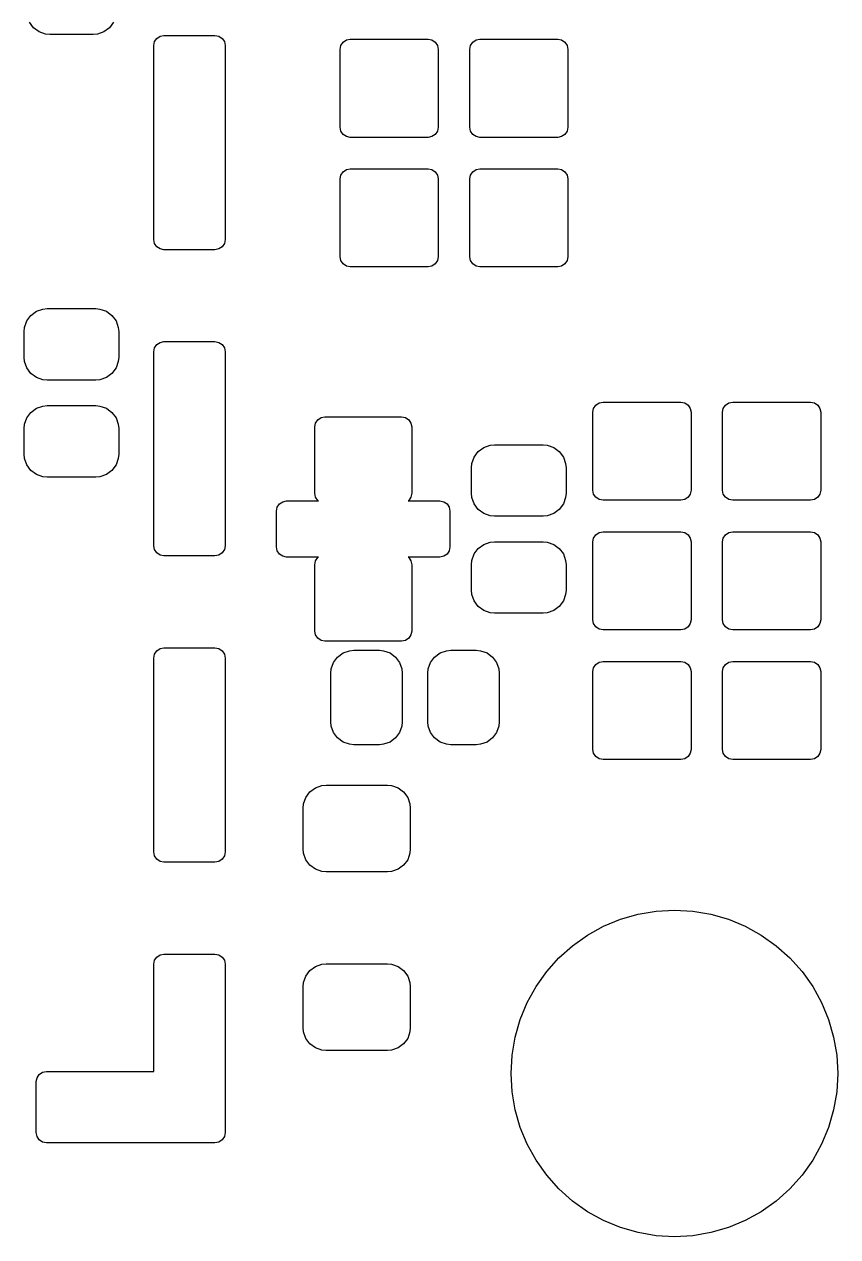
# Model space of a CAD drawing. Extents: x 0.27 to 2.53, y 0.25 to 1.75.
# Drawn here: x 1.899 to 2.526, y 0.274 to 1.209 of the extents above; entities that cross this region are included whole.
import ezdxf

# ---------------------------------------------------------------- set-up
doc = ezdxf.new("R2010")
doc.units = 0
doc.header["$MEASUREMENT"] = 0
doc.layers.add('BLACK', color=7, linetype='CONTINUOUS')

msp = doc.modelspace()

# ---------------------------------------------------------------- linework, layer by layer
at = {"layer": 'BLACK', "linetype": 'CONTINUOUS'}
for p, q in [((1.90574, 1.20661), (1.9026, 1.21086)), ((1.90999, 1.20347), (1.90574, 1.20661)), ((1.96426, 1.20661), (1.96001, 1.20347)), ((1.9674, 1.21086), (1.96426, 1.20661)), ((1.91497, 1.20173), (1.90999, 1.20347)), ((1.91827, 1.20142), (1.91497, 1.20173)), ((1.95173, 1.20142), (1.91827, 1.20142)), ((1.95503, 1.20173), (1.95173, 1.20142)), ((1.96001, 1.20347), (1.95503, 1.20173)), ((1.99902, 1.19593), (2.00073, 1.19848)), ((2.00073, 1.19848), (2.00329, 1.20019)), ((2.00329, 1.20019), (2.0063, 1.20079)), ((2.0063, 1.20079), (2.04567, 1.20079)), ((2.04567, 1.20079), (2.04868, 1.20019)), ((2.04868, 1.20019), (2.05124, 1.19848)), ((2.05124, 1.19848), (2.05294, 1.19593)), ((2.14443, 1.19557), (2.14699, 1.19727)), ((2.14699, 1.19727), (2.15, 1.19787)), ((2.15, 1.19787), (2.21, 1.19787)), ((2.21, 1.19787), (2.21301, 1.19727)), ((2.21301, 1.19727), (2.21557, 1.19557)), ((2.24443, 1.19557), (2.24699, 1.19727)), ((2.24699, 1.19727), (2.25, 1.19787)), ((2.25, 1.19787), (2.31, 1.19787)), ((2.31, 1.19787), (2.31301, 1.19727)), ((2.31301, 1.19727), (2.31557, 1.19557)), ((1.99843, 1.19291), (1.99902, 1.19593)), ((1.99843, 1.04331), (1.99843, 1.19291)), ((2.05294, 1.19593), (2.05354, 1.19291)), ((2.05354, 1.19291), (2.05354, 1.04331)), ((2.14213, 1.19), (2.14273, 1.19301)), ((2.14213, 1.13), (2.14213, 1.19)), ((2.14273, 1.19301), (2.14443, 1.19557)), ((2.21557, 1.19557), (2.21727, 1.19301)), ((2.21727, 1.19301), (2.21787, 1.19)), ((2.21787, 1.19), (2.21787, 1.13)), ((2.24213, 1.19), (2.24273, 1.19301)), ((2.24213, 1.13), (2.24213, 1.19)), ((2.24273, 1.19301), (2.24443, 1.19557)), ((2.31557, 1.19557), (2.31727, 1.19301)), ((2.31727, 1.19301), (2.31787, 1.19)), ((2.31787, 1.19), (2.31787, 1.13)), ((2.14273, 1.12699), (2.14213, 1.13)), ((2.14443, 1.12443), (2.14273, 1.12699)), ((2.14699, 1.12273), (2.14443, 1.12443)), ((2.15, 1.12213), (2.14699, 1.12273)), ((2.21301, 1.12273), (2.21, 1.12213)), ((2.21557, 1.12443), (2.21301, 1.12273)), ((2.21727, 1.12699), (2.21557, 1.12443)), ((2.21787, 1.13), (2.21727, 1.12699)), ((2.24273, 1.12699), (2.24213, 1.13)), ((2.24443, 1.12443), (2.24273, 1.12699)), ((2.24699, 1.12273), (2.24443, 1.12443)), ((2.25, 1.12213), (2.24699, 1.12273)), ((2.31301, 1.12273), (2.31, 1.12213)), ((2.31557, 1.12443), (2.31301, 1.12273)), ((2.31727, 1.12699), (2.31557, 1.12443)), ((2.31787, 1.13), (2.31727, 1.12699)), ((2.21, 1.12213), (2.15, 1.12213)), ((2.31, 1.12213), (2.25, 1.12213)), ((2.14273, 1.09301), (2.14443, 1.09557)), ((2.14443, 1.09557), (2.14699, 1.09727)), ((2.14699, 1.09727), (2.15, 1.09787)), ((2.15, 1.09787), (2.21, 1.09787)), ((2.21, 1.09787), (2.21301, 1.09727)), ((2.21301, 1.09727), (2.21557, 1.09557)), ((2.21557, 1.09557), (2.21727, 1.09301)), ((2.24273, 1.09301), (2.24443, 1.09557)), ((2.24443, 1.09557), (2.24699, 1.09727)), ((2.24699, 1.09727), (2.25, 1.09787)), ((2.25, 1.09787), (2.31, 1.09787)), ((2.31, 1.09787), (2.31301, 1.09727)), ((2.31301, 1.09727), (2.31557, 1.09557)), ((2.31557, 1.09557), (2.31727, 1.09301)), ((2.14213, 1.09), (2.14273, 1.09301)), ((2.14213, 1.03), (2.14213, 1.09)), ((2.21727, 1.09301), (2.21787, 1.09)), ((2.21787, 1.09), (2.21787, 1.03)), ((2.24213, 1.09), (2.24273, 1.09301)), ((2.24213, 1.03), (2.24213, 1.09)), ((2.31727, 1.09301), (2.31787, 1.09)), ((2.31787, 1.09), (2.31787, 1.03)), ((1.99902, 1.04029), (1.99843, 1.04331)), ((2.00073, 1.03774), (1.99902, 1.04029)), ((2.05294, 1.04029), (2.05124, 1.03774)), ((2.05354, 1.04331), (2.05294, 1.04029)), ((2.00329, 1.03603), (2.00073, 1.03774)), ((2.0063, 1.03543), (2.00329, 1.03603)), ((2.04567, 1.03543), (2.0063, 1.03543)), ((2.04868, 1.03603), (2.04567, 1.03543)), ((2.05124, 1.03774), (2.04868, 1.03603)), ((2.14273, 1.02699), (2.14213, 1.03)), ((2.21787, 1.03), (2.21727, 1.02699)), ((2.24273, 1.02699), (2.24213, 1.03)), ((2.31787, 1.03), (2.31727, 1.02699)), ((2.14443, 1.02443), (2.14273, 1.02699)), ((2.14699, 1.02273), (2.14443, 1.02443)), ((2.15, 1.02213), (2.14699, 1.02273)), ((2.21, 1.02213), (2.15, 1.02213)), ((2.21301, 1.02273), (2.21, 1.02213)), ((2.21557, 1.02443), (2.21301, 1.02273)), ((2.21727, 1.02699), (2.21557, 1.02443)), ((2.24443, 1.02443), (2.24273, 1.02699)), ((2.24699, 1.02273), (2.24443, 1.02443)), ((2.25, 1.02213), (2.24699, 1.02273)), ((2.31, 1.02213), (2.25, 1.02213)), ((2.31301, 1.02273), (2.31, 1.02213)), ((2.31557, 1.02443), (2.31301, 1.02273)), ((2.31727, 1.02699), (2.31557, 1.02443)), ((1.90064, 0.980522), (1.90377, 0.984772)), ((1.90377, 0.984772), (1.90802, 0.987908)), ((1.90802, 0.987908), (1.91301, 0.989652)), ((1.91301, 0.989652), (1.9163, 0.989961)), ((1.9163, 0.989961), (1.9537, 0.989961)), ((1.9537, 0.989961), (1.95699, 0.989652)), ((1.95699, 0.989652), (1.96198, 0.987908)), ((1.96198, 0.987908), (1.96623, 0.984772)), ((1.96623, 0.984772), (1.96936, 0.980522)), ((1.89858, 0.972244), (1.89889, 0.975538)), ((1.89889, 0.975538), (1.90064, 0.980522)), ((1.96936, 0.980522), (1.97111, 0.975538)), ((1.97111, 0.975538), (1.97142, 0.972244)), ((1.89858, 0.952559), (1.89858, 0.972244)), ((1.97142, 0.972244), (1.97142, 0.952559)), ((2.00073, 0.962261), (2.00329, 0.963968)), ((2.00329, 0.963968), (2.0063, 0.964567)), ((2.0063, 0.964567), (2.04567, 0.964567)), ((2.04567, 0.964567), (2.04868, 0.963968)), ((2.04868, 0.963968), (2.05124, 0.962261)), ((1.99843, 0.956693), (1.99902, 0.959706)), ((1.99843, 0.807087), (1.99843, 0.956693)), ((1.99902, 0.959706), (2.00073, 0.962261)), ((2.05124, 0.962261), (2.05294, 0.959706)), ((2.05294, 0.959706), (2.05354, 0.956693)), ((2.05354, 0.956693), (2.05354, 0.807087)), ((1.89889, 0.949265), (1.89858, 0.952559)), ((1.90064, 0.944281), (1.89889, 0.949265)), ((1.97111, 0.949265), (1.96936, 0.944281)), ((1.97142, 0.952559), (1.97111, 0.949265)), ((1.90377, 0.940032), (1.90064, 0.944281)), ((1.90802, 0.936896), (1.90377, 0.940032)), ((1.91301, 0.935151), (1.90802, 0.936896)), ((1.96198, 0.936896), (1.95699, 0.935151)), ((1.96623, 0.940032), (1.96198, 0.936896)), ((1.96936, 0.944281), (1.96623, 0.940032)), ((1.9163, 0.934843), (1.91301, 0.935151)), ((1.9537, 0.934843), (1.9163, 0.934843)), ((1.95699, 0.935151), (1.9537, 0.934843)), ((2.33943, 0.915568), (2.34199, 0.917275)), ((2.34199, 0.917275), (2.345, 0.917874)), ((2.345, 0.917874), (2.405, 0.917874)), ((2.405, 0.917874), (2.40801, 0.917275)), ((2.40801, 0.917275), (2.41057, 0.915568)), ((2.43943, 0.915568), (2.44199, 0.917275)), ((2.44199, 0.917275), (2.445, 0.917874)), ((2.445, 0.917874), (2.505, 0.917874)), ((2.505, 0.917874), (2.50801, 0.917275)), ((2.50801, 0.917275), (2.51057, 0.915568)), ((1.90064, 0.905719), (1.90377, 0.909968)), ((1.90377, 0.909968), (1.90802, 0.913104)), ((1.90802, 0.913104), (1.91301, 0.914849)), ((1.91301, 0.914849), (1.9163, 0.915157)), ((1.9163, 0.915157), (1.9537, 0.915157)), ((1.9537, 0.915157), (1.95699, 0.914849)), ((1.95699, 0.914849), (1.96198, 0.913104)), ((1.96198, 0.913104), (1.96623, 0.909968)), ((1.96623, 0.909968), (1.96936, 0.905719)), ((2.33713, 0.91), (2.33773, 0.913013)), ((2.33713, 0.85), (2.33713, 0.91)), ((2.33773, 0.913013), (2.33943, 0.915568)), ((2.41057, 0.915568), (2.41227, 0.913013)), ((2.41227, 0.913013), (2.41287, 0.91)), ((2.41287, 0.91), (2.41287, 0.85)), ((2.43713, 0.91), (2.43773, 0.913013)), ((2.43713, 0.85), (2.43713, 0.91)), ((2.43773, 0.913013), (2.43943, 0.915568)), ((2.51057, 0.915568), (2.51227, 0.913013)), ((2.51227, 0.913013), (2.51287, 0.91)), ((2.51287, 0.91), (2.51287, 0.85)), ((1.89858, 0.897441), (1.89889, 0.900735)), ((1.89889, 0.900735), (1.90064, 0.905719)), ((1.96936, 0.905719), (1.97111, 0.900735)), ((1.97111, 0.900735), (1.97142, 0.897441)), ((2.1226, 0.89874), (2.1232, 0.901753)), ((2.1226, 0.847559), (2.1226, 0.89874)), ((2.1232, 0.901753), (2.1249, 0.904308)), ((2.1249, 0.904308), (2.12746, 0.906015)), ((2.12746, 0.906015), (2.13047, 0.906614)), ((2.13047, 0.906614), (2.18953, 0.906614)), ((2.18953, 0.906614), (2.19254, 0.906015)), ((2.19254, 0.906015), (2.1951, 0.904308)), ((2.1951, 0.904308), (2.1968, 0.901753)), ((2.1968, 0.901753), (2.1974, 0.89874)), ((2.1974, 0.89874), (2.1974, 0.847559)), ((1.89858, 0.877756), (1.89858, 0.897441)), ((1.97142, 0.897441), (1.97142, 0.877756)), ((2.24564, 0.875522), (2.24877, 0.879772)), ((2.24877, 0.879772), (2.25302, 0.882908)), ((2.25302, 0.882908), (2.25801, 0.884652)), ((2.25801, 0.884652), (2.2613, 0.884961)), ((2.2613, 0.884961), (2.2987, 0.884961)), ((2.2987, 0.884961), (2.30199, 0.884652)), ((2.30199, 0.884652), (2.30698, 0.882908)), ((2.30698, 0.882908), (2.31123, 0.879772)), ((2.31123, 0.879772), (2.31436, 0.875522)), ((1.89889, 0.874462), (1.89858, 0.877756)), ((1.90064, 0.869478), (1.89889, 0.874462)), ((1.97111, 0.874462), (1.96936, 0.869478)), ((1.97142, 0.877756), (1.97111, 0.874462)), ((2.24358, 0.867244), (2.24389, 0.870538)), ((2.24389, 0.870538), (2.24564, 0.875522)), ((2.31436, 0.875522), (2.31611, 0.870538)), ((2.31611, 0.870538), (2.31642, 0.867244)), ((1.90377, 0.865228), (1.90064, 0.869478)), ((1.90802, 0.862092), (1.90377, 0.865228)), ((1.91301, 0.860348), (1.90802, 0.862092)), ((1.96198, 0.862092), (1.95699, 0.860348)), ((1.96623, 0.865228), (1.96198, 0.862092)), ((1.96936, 0.869478), (1.96623, 0.865228)), ((2.24358, 0.847559), (2.24358, 0.867244)), ((2.31642, 0.867244), (2.31642, 0.847559)), ((1.9163, 0.860039), (1.91301, 0.860348)), ((1.9537, 0.860039), (1.9163, 0.860039)), ((1.95699, 0.860348), (1.9537, 0.860039)), ((2.1232, 0.844546), (2.1226, 0.847559)), ((2.1249, 0.841991), (2.1232, 0.844546)), ((2.12541, 0.841654), (2.1249, 0.841991)), ((2.1951, 0.841991), (2.19459, 0.841654)), ((2.1968, 0.844546), (2.1951, 0.841991)), ((2.1974, 0.847559), (2.1968, 0.844546)), ((2.24389, 0.844265), (2.24358, 0.847559)), ((2.24564, 0.839281), (2.24389, 0.844265)), ((2.31611, 0.844265), (2.31436, 0.839281)), ((2.31642, 0.847559), (2.31611, 0.844265)), ((2.33773, 0.846987), (2.33713, 0.85)), ((2.33943, 0.844432), (2.33773, 0.846987)), ((2.34199, 0.842725), (2.33943, 0.844432)), ((2.345, 0.842126), (2.34199, 0.842725)), ((2.405, 0.842126), (2.345, 0.842126)), ((2.40801, 0.842725), (2.405, 0.842126)), ((2.41057, 0.844432), (2.40801, 0.842725)), ((2.41227, 0.846987), (2.41057, 0.844432)), ((2.41287, 0.85), (2.41227, 0.846987)), ((2.43773, 0.846987), (2.43713, 0.85)), ((2.43943, 0.844432), (2.43773, 0.846987)), ((2.44199, 0.842725), (2.43943, 0.844432)), ((2.445, 0.842126), (2.44199, 0.842725)), ((2.505, 0.842126), (2.445, 0.842126)), ((2.50801, 0.842725), (2.505, 0.842126)), ((2.51057, 0.844432), (2.50801, 0.842725)), ((2.51227, 0.846987), (2.51057, 0.844432)), ((2.51287, 0.85), (2.51227, 0.846987)), ((2.09307, 0.83378), (2.09367, 0.836793)), ((2.09307, 0.80622), (2.09307, 0.83378)), ((2.09367, 0.836793), (2.09538, 0.839347)), ((2.09538, 0.839347), (2.09793, 0.841054)), ((2.09793, 0.841054), (2.10094, 0.841654)), ((2.10094, 0.841654), (2.12541, 0.841654)), ((2.19459, 0.841654), (2.21906, 0.841654)), ((2.21906, 0.841654), (2.22207, 0.841054)), ((2.22207, 0.841054), (2.22462, 0.839347)), ((2.22462, 0.839347), (2.22633, 0.836793)), ((2.22633, 0.836793), (2.22693, 0.83378)), ((2.22693, 0.83378), (2.22693, 0.80622)), ((2.24877, 0.835032), (2.24564, 0.839281)), ((2.25302, 0.831896), (2.24877, 0.835032)), ((2.31123, 0.835032), (2.30698, 0.831896)), ((2.31436, 0.839281), (2.31123, 0.835032)), ((2.25801, 0.830151), (2.25302, 0.831896)), ((2.2613, 0.829843), (2.25801, 0.830151)), ((2.2987, 0.829843), (2.2613, 0.829843)), ((2.30199, 0.830151), (2.2987, 0.829843)), ((2.30698, 0.831896), (2.30199, 0.830151)), ((2.33773, 0.813013), (2.33943, 0.815568)), ((2.33943, 0.815568), (2.34199, 0.817275)), ((2.34199, 0.817275), (2.345, 0.817874)), ((2.345, 0.817874), (2.405, 0.817874)), ((2.405, 0.817874), (2.40801, 0.817275)), ((2.40801, 0.817275), (2.41057, 0.815568)), ((2.41057, 0.815568), (2.41227, 0.813013)), ((2.43773, 0.813013), (2.43943, 0.815568)), ((2.43943, 0.815568), (2.44199, 0.817275)), ((2.44199, 0.817275), (2.445, 0.817874)), ((2.445, 0.817874), (2.505, 0.817874)), ((2.505, 0.817874), (2.50801, 0.817275)), ((2.50801, 0.817275), (2.51057, 0.815568)), ((2.51057, 0.815568), (2.51227, 0.813013)), ((1.99902, 0.804073), (1.99843, 0.807087)), ((2.05354, 0.807087), (2.05294, 0.804073)), ((2.09367, 0.803207), (2.09307, 0.80622)), ((2.22693, 0.80622), (2.22633, 0.803207)), ((2.24564, 0.800719), (2.24877, 0.804968)), ((2.24877, 0.804968), (2.25302, 0.808104)), ((2.25302, 0.808104), (2.25801, 0.809849)), ((2.25801, 0.809849), (2.2613, 0.810157)), ((2.2613, 0.810157), (2.2987, 0.810157)), ((2.2987, 0.810157), (2.30199, 0.809849)), ((2.30199, 0.809849), (2.30698, 0.808104)), ((2.30698, 0.808104), (2.31123, 0.804968)), ((2.31123, 0.804968), (2.31436, 0.800719)), ((2.33713, 0.81), (2.33773, 0.813013)), ((2.33713, 0.75), (2.33713, 0.81)), ((2.41227, 0.813013), (2.41287, 0.81)), ((2.41287, 0.81), (2.41287, 0.75)), ((2.43713, 0.81), (2.43773, 0.813013)), ((2.43713, 0.75), (2.43713, 0.81)), ((2.51227, 0.813013), (2.51287, 0.81)), ((2.51287, 0.81), (2.51287, 0.75)), ((2.00073, 0.801519), (1.99902, 0.804073)), ((2.00329, 0.799812), (2.00073, 0.801519)), ((2.0063, 0.799213), (2.00329, 0.799812)), ((2.04567, 0.799213), (2.0063, 0.799213)), ((2.04868, 0.799812), (2.04567, 0.799213)), ((2.05124, 0.801519), (2.04868, 0.799812)), ((2.05294, 0.804073), (2.05124, 0.801519)), ((2.09538, 0.800653), (2.09367, 0.803207)), ((2.09793, 0.798946), (2.09538, 0.800653)), ((2.10094, 0.798346), (2.09793, 0.798946)), ((2.12541, 0.798346), (2.10094, 0.798346)), ((2.1226, 0.792441), (2.1232, 0.795454)), ((2.1232, 0.795454), (2.1249, 0.798009)), ((2.1249, 0.798009), (2.12541, 0.798346)), ((2.21906, 0.798346), (2.19459, 0.798346)), ((2.19459, 0.798346), (2.1951, 0.798009)), ((2.1951, 0.798009), (2.1968, 0.795454)), ((2.1968, 0.795454), (2.1974, 0.792441)), ((2.22207, 0.798946), (2.21906, 0.798346)), ((2.22462, 0.800653), (2.22207, 0.798946)), ((2.22633, 0.803207), (2.22462, 0.800653)), ((2.24358, 0.792441), (2.24389, 0.795735)), ((2.24389, 0.795735), (2.24564, 0.800719)), ((2.31436, 0.800719), (2.31611, 0.795735)), ((2.31611, 0.795735), (2.31642, 0.792441)), ((2.1226, 0.74126), (2.1226, 0.792441)), ((2.1974, 0.792441), (2.1974, 0.74126)), ((2.24358, 0.772756), (2.24358, 0.792441)), ((2.31642, 0.792441), (2.31642, 0.772756)), ((2.24389, 0.769462), (2.24358, 0.772756)), ((2.24564, 0.764478), (2.24389, 0.769462)), ((2.31611, 0.769462), (2.31436, 0.764478)), ((2.31642, 0.772756), (2.31611, 0.769462)), ((2.24877, 0.760228), (2.24564, 0.764478)), ((2.25302, 0.757092), (2.24877, 0.760228)), ((2.31123, 0.760228), (2.30698, 0.757092)), ((2.31436, 0.764478), (2.31123, 0.760228)), ((2.25801, 0.755348), (2.25302, 0.757092)), ((2.2613, 0.755039), (2.25801, 0.755348)), ((2.2987, 0.755039), (2.2613, 0.755039)), ((2.30199, 0.755348), (2.2987, 0.755039)), ((2.30698, 0.757092), (2.30199, 0.755348)), ((2.33773, 0.746987), (2.33713, 0.75)), ((2.41287, 0.75), (2.41227, 0.746987)), ((2.43773, 0.746987), (2.43713, 0.75)), ((2.51287, 0.75), (2.51227, 0.746987)), ((2.1232, 0.738247), (2.1226, 0.74126)), ((2.1974, 0.74126), (2.1968, 0.738247)), ((2.33943, 0.744432), (2.33773, 0.746987)), ((2.34199, 0.742725), (2.33943, 0.744432)), ((2.345, 0.742126), (2.34199, 0.742725)), ((2.405, 0.742126), (2.345, 0.742126)), ((2.40801, 0.742725), (2.405, 0.742126)), ((2.41057, 0.744432), (2.40801, 0.742725)), ((2.41227, 0.746987), (2.41057, 0.744432)), ((2.43943, 0.744432), (2.43773, 0.746987)), ((2.44199, 0.742725), (2.43943, 0.744432)), ((2.445, 0.742126), (2.44199, 0.742725)), ((2.505, 0.742126), (2.445, 0.742126)), ((2.50801, 0.742725), (2.505, 0.742126)), ((2.51057, 0.744432), (2.50801, 0.742725)), ((2.51227, 0.746987), (2.51057, 0.744432)), ((2.1249, 0.735692), (2.1232, 0.738247)), ((2.12746, 0.733985), (2.1249, 0.735692)), ((2.13047, 0.733386), (2.12746, 0.733985)), ((2.18953, 0.733386), (2.13047, 0.733386)), ((2.19254, 0.733985), (2.18953, 0.733386)), ((2.1951, 0.735692), (2.19254, 0.733985)), ((2.1968, 0.738247), (2.1951, 0.735692)), ((1.99843, 0.720472), (1.99902, 0.723486)), ((1.99843, 0.570866), (1.99843, 0.720472)), ((1.99902, 0.723486), (2.00073, 0.72604)), ((2.00073, 0.72604), (2.00329, 0.727747)), ((2.00329, 0.727747), (2.0063, 0.728346)), ((2.0063, 0.728346), (2.04567, 0.728346)), ((2.04567, 0.728346), (2.04868, 0.727747)), ((2.04868, 0.727747), (2.05124, 0.72604)), ((2.05124, 0.72604), (2.05294, 0.723486)), ((2.05294, 0.723486), (2.05354, 0.720472)), ((2.05354, 0.720472), (2.05354, 0.570866)), ((2.13709, 0.716979), (2.14023, 0.721228)), ((2.14023, 0.721228), (2.14448, 0.724364)), ((2.14448, 0.724364), (2.14946, 0.726108)), ((2.14946, 0.726108), (2.15276, 0.726417)), ((2.15276, 0.726417), (2.17244, 0.726417)), ((2.17244, 0.726417), (2.17573, 0.726108)), ((2.17573, 0.726108), (2.18072, 0.724364)), ((2.18072, 0.724364), (2.18497, 0.721228)), ((2.18497, 0.721228), (2.1881, 0.716979)), ((2.2119, 0.716979), (2.21503, 0.721228)), ((2.21503, 0.721228), (2.21928, 0.724364)), ((2.21928, 0.724364), (2.22427, 0.726108)), ((2.22427, 0.726108), (2.22756, 0.726417)), ((2.22756, 0.726417), (2.24724, 0.726417)), ((2.24724, 0.726417), (2.25054, 0.726108)), ((2.25054, 0.726108), (2.25552, 0.724364)), ((2.25552, 0.724364), (2.25977, 0.721228)), ((2.25977, 0.721228), (2.26291, 0.716979)), ((2.13504, 0.708701), (2.13535, 0.711994)), ((2.13535, 0.711994), (2.13709, 0.716979)), ((2.1881, 0.716979), (2.18985, 0.711994)), ((2.18985, 0.711994), (2.19016, 0.708701)), ((2.20984, 0.708701), (2.21015, 0.711994)), ((2.21015, 0.711994), (2.2119, 0.716979)), ((2.26291, 0.716979), (2.26465, 0.711994)), ((2.26465, 0.711994), (2.26496, 0.708701)), ((2.33713, 0.71), (2.33773, 0.713013)), ((2.33773, 0.713013), (2.33943, 0.715568)), ((2.33943, 0.715568), (2.34199, 0.717275)), ((2.34199, 0.717275), (2.345, 0.717874)), ((2.345, 0.717874), (2.405, 0.717874)), ((2.405, 0.717874), (2.40801, 0.717275)), ((2.40801, 0.717275), (2.41057, 0.715568)), ((2.41057, 0.715568), (2.41227, 0.713013)), ((2.41227, 0.713013), (2.41287, 0.71)), ((2.43713, 0.71), (2.43773, 0.713013)), ((2.43773, 0.713013), (2.43943, 0.715568)), ((2.43943, 0.715568), (2.44199, 0.717275)), ((2.44199, 0.717275), (2.445, 0.717874)), ((2.445, 0.717874), (2.505, 0.717874)), ((2.505, 0.717874), (2.50801, 0.717275)), ((2.50801, 0.717275), (2.51057, 0.715568)), ((2.51057, 0.715568), (2.51227, 0.713013)), ((2.51227, 0.713013), (2.51287, 0.71)), ((2.13504, 0.671299), (2.13504, 0.708701)), ((2.19016, 0.708701), (2.19016, 0.671299)), ((2.20984, 0.671299), (2.20984, 0.708701)), ((2.26496, 0.708701), (2.26496, 0.671299)), ((2.33713, 0.65), (2.33713, 0.71)), ((2.41287, 0.71), (2.41287, 0.65)), ((2.43713, 0.65), (2.43713, 0.71)), ((2.51287, 0.71), (2.51287, 0.65)), ((2.13535, 0.668006), (2.13504, 0.671299)), ((2.13709, 0.663021), (2.13535, 0.668006)), ((2.18985, 0.668006), (2.1881, 0.663021)), ((2.19016, 0.671299), (2.18985, 0.668006)), ((2.21015, 0.668006), (2.20984, 0.671299)), ((2.2119, 0.663021), (2.21015, 0.668006)), ((2.26465, 0.668006), (2.26291, 0.663021)), ((2.26496, 0.671299), (2.26465, 0.668006)), ((2.14023, 0.658772), (2.13709, 0.663021)), ((2.14448, 0.655636), (2.14023, 0.658772)), ((2.14946, 0.653892), (2.14448, 0.655636)), ((2.18072, 0.655636), (2.17573, 0.653892)), ((2.18497, 0.658772), (2.18072, 0.655636)), ((2.1881, 0.663021), (2.18497, 0.658772)), ((2.21503, 0.658772), (2.2119, 0.663021)), ((2.21928, 0.655636), (2.21503, 0.658772)), ((2.22427, 0.653892), (2.21928, 0.655636)), ((2.25552, 0.655636), (2.25054, 0.653892)), ((2.25977, 0.658772), (2.25552, 0.655636)), ((2.26291, 0.663021), (2.25977, 0.658772)), ((2.15276, 0.653583), (2.14946, 0.653892)), ((2.17244, 0.653583), (2.15276, 0.653583)), ((2.17573, 0.653892), (2.17244, 0.653583)), ((2.22756, 0.653583), (2.22427, 0.653892)), ((2.24724, 0.653583), (2.22756, 0.653583)), ((2.25054, 0.653892), (2.24724, 0.653583)), ((2.33773, 0.646987), (2.33713, 0.65)), ((2.33943, 0.644432), (2.33773, 0.646987)), ((2.41227, 0.646987), (2.41057, 0.644432)), ((2.41287, 0.65), (2.41227, 0.646987)), ((2.43773, 0.646987), (2.43713, 0.65)), ((2.43943, 0.644432), (2.43773, 0.646987)), ((2.51227, 0.646987), (2.51057, 0.644432)), ((2.51287, 0.65), (2.51227, 0.646987)), ((2.34199, 0.642725), (2.33943, 0.644432)), ((2.345, 0.642126), (2.34199, 0.642725)), ((2.405, 0.642126), (2.345, 0.642126)), ((2.40801, 0.642725), (2.405, 0.642126)), ((2.41057, 0.644432), (2.40801, 0.642725)), ((2.44199, 0.642725), (2.43943, 0.644432)), ((2.445, 0.642126), (2.44199, 0.642725)), ((2.505, 0.642126), (2.445, 0.642126)), ((2.50801, 0.642725), (2.505, 0.642126)), ((2.51057, 0.644432), (2.50801, 0.642725)), ((2.11885, 0.617173), (2.1231, 0.620309)), ((2.1231, 0.620309), (2.12808, 0.622053)), ((2.12808, 0.622053), (2.13138, 0.622362)), ((2.13138, 0.622362), (2.17862, 0.622362)), ((2.17862, 0.622362), (2.18192, 0.622053)), ((2.18192, 0.622053), (2.1869, 0.620309)), ((2.1869, 0.620309), (2.19115, 0.617173)), ((2.11397, 0.607939), (2.11571, 0.612924)), ((2.11571, 0.612924), (2.11885, 0.617173)), ((2.19115, 0.617173), (2.19429, 0.612924)), ((2.19429, 0.612924), (2.19603, 0.607939)), ((2.11366, 0.604646), (2.11397, 0.607939)), ((2.11366, 0.57315), (2.11366, 0.604646)), ((2.19603, 0.607939), (2.19634, 0.604646)), ((2.19634, 0.604646), (2.19634, 0.57315)), ((1.99902, 0.567853), (1.99843, 0.570866)), ((2.05354, 0.570866), (2.05294, 0.567853)), ((2.11397, 0.569856), (2.11366, 0.57315)), ((2.19634, 0.57315), (2.19603, 0.569856)), ((2.00073, 0.565298), (1.99902, 0.567853)), ((2.00329, 0.563591), (2.00073, 0.565298)), ((2.0063, 0.562992), (2.00329, 0.563591)), ((2.04567, 0.562992), (2.0063, 0.562992)), ((2.04868, 0.563591), (2.04567, 0.562992)), ((2.05124, 0.565298), (2.04868, 0.563591)), ((2.05294, 0.567853), (2.05124, 0.565298)), ((2.11571, 0.564871), (2.11397, 0.569856)), ((2.11885, 0.560622), (2.11571, 0.564871)), ((2.19429, 0.564871), (2.19115, 0.560622)), ((2.19603, 0.569856), (2.19429, 0.564871)), ((2.1231, 0.557486), (2.11885, 0.560622)), ((2.12808, 0.555742), (2.1231, 0.557486)), ((2.13138, 0.555433), (2.12808, 0.555742)), ((2.17862, 0.555433), (2.13138, 0.555433)), ((2.18192, 0.555742), (2.17862, 0.555433)), ((2.1869, 0.557486), (2.18192, 0.555742)), ((2.19115, 0.560622), (2.1869, 0.557486)), ((2.37197, 0.522826), (2.38589, 0.525192)), ((2.38589, 0.525192), (2.4, 0.525984)), ((2.4, 0.525984), (2.41411, 0.525192)), ((2.41411, 0.525192), (2.42803, 0.522826)), ((2.34534, 0.513508), (2.35839, 0.518914)), ((2.35839, 0.518914), (2.37197, 0.522826)), ((2.42803, 0.522826), (2.44161, 0.518914)), ((2.44161, 0.518914), (2.45466, 0.513508)), ((2.32145, 0.498498), (2.33297, 0.506674)), ((2.33297, 0.506674), (2.34534, 0.513508)), ((2.45466, 0.513508), (2.46703, 0.506674)), ((2.46703, 0.506674), (2.47855, 0.498498)), ((2.31092, 0.489084), (2.32145, 0.498498)), ((2.47855, 0.498498), (2.48908, 0.489084)), ((1.99843, 0.484252), (1.99902, 0.487265)), ((1.99902, 0.487265), (2.00073, 0.48982)), ((2.00073, 0.48982), (2.00329, 0.491527)), ((2.00329, 0.491527), (2.0063, 0.492126)), ((2.0063, 0.492126), (2.04567, 0.492126)), ((2.04567, 0.492126), (2.04868, 0.491527)), ((2.04868, 0.491527), (2.05124, 0.48982)), ((2.05124, 0.48982), (2.05294, 0.487265)), ((2.05294, 0.487265), (2.05354, 0.484252)), ((2.3015, 0.47855), (2.31092, 0.489084)), ((2.48908, 0.489084), (2.4985, 0.47855)), ((1.99843, 0.401575), (1.99843, 0.484252)), ((2.05354, 0.484252), (2.05354, 0.393701)), ((2.11571, 0.475129), (2.11885, 0.479378)), ((2.11885, 0.479378), (2.1231, 0.482514)), ((2.1231, 0.482514), (2.12808, 0.484258)), ((2.12808, 0.484258), (2.13138, 0.484567)), ((2.13138, 0.484567), (2.17862, 0.484567)), ((2.17862, 0.484567), (2.18192, 0.484258)), ((2.18192, 0.484258), (2.1869, 0.482514)), ((2.1869, 0.482514), (2.19115, 0.479378)), ((2.19115, 0.479378), (2.19429, 0.475129)), ((2.29333, 0.467028), (2.3015, 0.47855)), ((2.4985, 0.47855), (2.50667, 0.467028)), ((2.11366, 0.46685), (2.11397, 0.470144)), ((2.11397, 0.470144), (2.11571, 0.475129)), ((2.19429, 0.475129), (2.19603, 0.470144)), ((2.19603, 0.470144), (2.19634, 0.46685)), ((2.11366, 0.435354), (2.11366, 0.46685)), ((2.19634, 0.46685), (2.19634, 0.435354)), ((2.28649, 0.454663), (2.29333, 0.467028)), ((2.50667, 0.467028), (2.51351, 0.454663)), ((2.28109, 0.44161), (2.28649, 0.454663)), ((2.51351, 0.454663), (2.51891, 0.44161)), ((2.27717, 0.428034), (2.28109, 0.44161)), ((2.51891, 0.44161), (2.52283, 0.428034)), ((2.11397, 0.432061), (2.11366, 0.435354)), ((2.11571, 0.427076), (2.11397, 0.432061)), ((2.19603, 0.432061), (2.19429, 0.427076)), ((2.19634, 0.435354), (2.19603, 0.432061)), ((2.11885, 0.422827), (2.11571, 0.427076)), ((2.1231, 0.419691), (2.11885, 0.422827)), ((2.19115, 0.422827), (2.1869, 0.419691)), ((2.19429, 0.427076), (2.19115, 0.422827)), ((2.27481, 0.414106), (2.27717, 0.428034)), ((2.52283, 0.428034), (2.52519, 0.414106)), ((2.12808, 0.417947), (2.1231, 0.419691)), ((2.13138, 0.417638), (2.12808, 0.417947)), ((2.17862, 0.417638), (2.13138, 0.417638)), ((2.18192, 0.417947), (2.17862, 0.417638)), ((2.1869, 0.419691), (2.18192, 0.417947)), ((2.27402, 0.4), (2.27481, 0.414106)), ((2.52519, 0.414106), (2.52598, 0.4)), ((1.90787, 0.393701), (1.90847, 0.396714)), ((1.90787, 0.354331), (1.90787, 0.393701)), ((1.90847, 0.396714), (1.91018, 0.399269)), ((1.91018, 0.399269), (1.91273, 0.400975)), ((1.91273, 0.400975), (1.91575, 0.401575)), ((1.91575, 0.401575), (1.99843, 0.401575)), ((2.05354, 0.393701), (2.05354, 0.354331)), ((2.27481, 0.385894), (2.27402, 0.4)), ((2.52598, 0.4), (2.52519, 0.385894)), ((2.27717, 0.371966), (2.27481, 0.385894)), ((2.52519, 0.385894), (2.52283, 0.371966)), ((2.28109, 0.35839), (2.27717, 0.371966)), ((2.52283, 0.371966), (2.51891, 0.35839)), ((2.28649, 0.345337), (2.28109, 0.35839)), ((2.51891, 0.35839), (2.51351, 0.345337)), ((1.90847, 0.351317), (1.90787, 0.354331)), ((1.91018, 0.348763), (1.90847, 0.351317)), ((1.91273, 0.347056), (1.91018, 0.348763)), ((1.91575, 0.346457), (1.91273, 0.347056)), ((2.0063, 0.346457), (1.91575, 0.346457)), ((2.04567, 0.346457), (2.0063, 0.346457)), ((2.04868, 0.347056), (2.04567, 0.346457)), ((2.05124, 0.348763), (2.04868, 0.347056)), ((2.05294, 0.351317), (2.05124, 0.348763)), ((2.05354, 0.354331), (2.05294, 0.351317)), ((2.29333, 0.332972), (2.28649, 0.345337)), ((2.51351, 0.345337), (2.50667, 0.332972)), ((2.3015, 0.32145), (2.29333, 0.332972)), ((2.50667, 0.332972), (2.4985, 0.32145)), ((2.31092, 0.310916), (2.3015, 0.32145)), ((2.4985, 0.32145), (2.48908, 0.310916)), ((2.32145, 0.301502), (2.31092, 0.310916)), ((2.48908, 0.310916), (2.47855, 0.301502)), ((2.33297, 0.293326), (2.32145, 0.301502)), ((2.47855, 0.301502), (2.46703, 0.293326)), ((2.34534, 0.286492), (2.33297, 0.293326)), ((2.46703, 0.293326), (2.45466, 0.286492)), ((2.35839, 0.281086), (2.34534, 0.286492)), ((2.37197, 0.277174), (2.35839, 0.281086)), ((2.44161, 0.281086), (2.42803, 0.277174)), ((2.45466, 0.286492), (2.44161, 0.281086)), ((2.38589, 0.274808), (2.37197, 0.277174)), ((2.4, 0.274016), (2.38589, 0.274808)), ((2.41411, 0.274808), (2.4, 0.274016)), ((2.42803, 0.277174), (2.41411, 0.274808))]:
    msp.add_line(p, q, dxfattribs=at)

doc.saveas('drawing.dxf')
